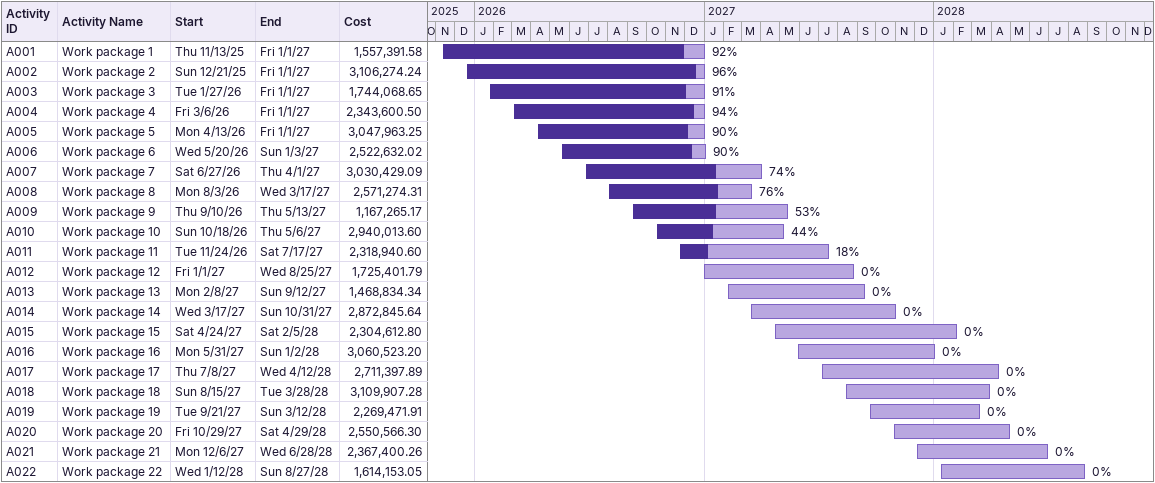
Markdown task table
| ID | Task | Start | Finish | % complete | Cost |
|---|---|---|---|---|---|
| A001 | Work package 1 | 2025-11-13 | 2027-01-01 | 92 | 1557391.58 |
| A002 | Work package 2 | 2025-12-21 | 2027-01-01 | 96 | 3106274.24 |
| A003 | Work package 3 | 2026-01-27 | 2027-01-01 | 91 | 1744068.65 |
| A004 | Work package 4 | 2026-03-06 | 2027-01-01 | 94 | 2343600.50 |
| A005 | Work package 5 | 2026-04-13 | 2027-01-01 | 90 | 3047963.25 |
| A006 | Work package 6 | 2026-05-20 | 2027-01-03 | 90 | 2522632.02 |
| A007 | Work package 7 | 2026-06-27 | 2027-04-01 | 74 | 3030429.09 |
| A008 | Work package 8 | 2026-08-03 | 2027-03-17 | 76 | 2571274.31 |
| A009 | Work package 9 | 2026-09-10 | 2027-05-13 | 53 | 1167265.17 |
| A010 | Work package 10 | 2026-10-18 | 2027-05-06 | 44 | 2940013.60 |
| A011 | Work package 11 | 2026-11-24 | 2027-07-17 | 18 | 2318940.60 |
| A012 | Work package 12 | 2027-01-01 | 2027-08-25 | 0 | 1725401.79 |
| A013 | Work package 13 | 2027-02-08 | 2027-09-12 | 0 | 1468834.34 |
| A014 | Work package 14 | 2027-03-17 | 2027-10-31 | 0 | 2872845.64 |
| A015 | Work package 15 | 2027-04-24 | 2028-02-05 | 0 | 2304612.80 |
| A016 | Work package 16 | 2027-05-31 | 2028-01-02 | 0 | 3060523.20 |
| A017 | Work package 17 | 2027-07-08 | 2028-04-12 | 0 | 2711397.89 |
| A018 | Work package 18 | 2027-08-15 | 2028-03-28 | 0 | 3109907.28 |
| A019 | Work package 19 | 2027-09-21 | 2028-03-12 | 0 | 2269471.91 |
| A020 | Work package 20 | 2027-10-29 | 2028-04-29 | 0 | 2550566.30 |
| A021 | Work package 21 | 2027-12-06 | 2028-06-28 | 0 | 2367400.26 |
| A022 | Work package 22 | 2028-01-12 | 2028-08-27 | 0 | 1614153.05 |
